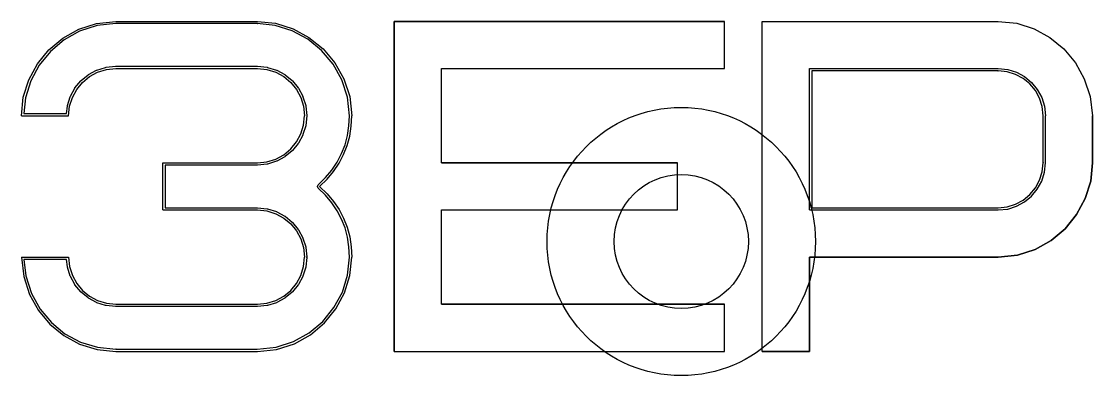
# Model space of a CAD drawing. Header units: millimetres. Extents: x 52 to 245, y 27 to 183.
# Drawn here: x 224.284 to 227.476, y 44.6 to 45.657 of the extents above; entities that cross this region are included whole.
import ezdxf

# ---------------------------------------------------------------- set-up
doc = ezdxf.new("R2010")
doc.units = ezdxf.units.MM
for name, color, linetype in [('MultiLayer', 9, 'Continuous'), ('TopOverlay', 2, 'Continuous'), ('ViaHoleLayer', 16, 'Continuous')]:
    doc.layers.add(name, color=color, linetype=linetype)

msp = doc.modelspace()

# ---------------------------------------------------------------- linework, layer by layer
at = {"layer": 'MultiLayer'}
msp.add_circle((226.25, 45), 0.4, dxfattribs=at)
at = {"layer": 'TopOverlay'}
for p, q in [((224.4546, 45.6335), (224.5077, 45.6505)), ((224.5077, 45.6505), (224.565, 45.6565)), ((224.5654, 45.6498), (224.5091, 45.6439)), ((224.565, 45.6565), (224.9869, 45.6565)), ((224.9869, 45.6498), (224.5654, 45.6498)), ((224.9865, 45.6498), (224.9862, 45.6498)), ((224.9862, 45.6498), (224.9869, 45.6498)), ((225.04, 45.6442), (224.9865, 45.6498)), ((224.9869, 45.6565), (225.0413, 45.6508)), ((225.0413, 45.6508), (225.0931, 45.6345)), ((225.3946, 44.6722), (225.3946, 45.6565)), ((225.3946, 45.6565), (226.379, 45.6565)), ((226.379, 45.6565), (225.3946, 45.6565)), ((225.3946, 45.6565), (225.3946, 44.6722)), ((226.379, 45.5159), (226.379, 45.6565)), ((226.379, 45.5159), (226.379, 45.6565)), ((226.4915, 45.6565), (227.1946, 45.6565)), ((226.4915, 44.6722), (226.4915, 45.6565)), ((226.4915, 44.6722), (226.4915, 45.6565)), ((226.4915, 45.6565), (227.1946, 45.6565)), ((227.1946, 45.6565), (227.2497, 45.6508)), ((227.1946, 45.6565), (227.2497, 45.6508)), ((227.2497, 45.6508), (227.3014, 45.6345)), ((227.2497, 45.6508), (227.3014, 45.6345)), ((224.4068, 45.6068), (224.4546, 45.6335)), ((224.4573, 45.6273), (224.4107, 45.6013)), ((224.5091, 45.6439), (224.4573, 45.6273)), ((225.0904, 45.6283), (225.04, 45.6442)), ((225.137, 45.6031), (225.0904, 45.6283)), ((225.0931, 45.6345), (225.1407, 45.6087)), ((227.3014, 45.6345), (227.3486, 45.6087)), ((227.3014, 45.6345), (227.3486, 45.6087)), ((224.3653, 45.5718), (224.4068, 45.6068)), ((224.4107, 45.6013), (224.3702, 45.5671)), ((225.1781, 45.5696), (225.137, 45.6031)), ((225.1407, 45.6087), (225.1828, 45.5744)), ((227.3486, 45.6087), (227.39, 45.5744)), ((227.3486, 45.6087), (227.39, 45.5744)), ((224.3312, 45.5298), (224.3653, 45.5718)), ((224.3702, 45.5671), (224.3368, 45.526)), ((225.2125, 45.529), (225.1781, 45.5696)), ((225.1828, 45.5744), (225.218, 45.5329)), ((227.39, 45.5744), (227.4246, 45.5329)), ((227.39, 45.5744), (227.4246, 45.5329)), ((224.3056, 45.4821), (224.3312, 45.5298)), ((224.3368, 45.526), (224.3118, 45.4795)), ((224.5084, 45.5112), (224.5348, 45.5194)), ((224.5348, 45.5194), (224.5361, 45.5197)), ((224.5361, 45.5197), (224.536, 45.5197)), ((224.536, 45.5197), (224.536, 45.5197)), ((224.536, 45.5197), (224.536, 45.5197)), ((224.536, 45.5197), (224.5361, 45.5197)), ((224.5361, 45.5197), (224.5361, 45.5197)), ((224.5361, 45.5197), (224.5362, 45.5197)), ((224.5362, 45.5197), (224.5361, 45.5197)), ((224.5361, 45.5197), (224.5361, 45.5197)), ((224.5361, 45.5197), (224.5362, 45.5197)), ((224.5362, 45.5197), (224.5642, 45.5226)), ((224.5362, 45.5197), (224.5362, 45.5197)), ((224.5642, 45.5226), (224.5643, 45.5226)), ((224.5643, 45.5226), (224.565, 45.5226)), ((224.565, 45.5226), (224.565, 45.5226)), ((224.565, 45.5226), (224.9869, 45.5226)), ((224.9869, 45.5226), (224.9875, 45.5226)), ((224.9875, 45.5226), (224.9874, 45.5226)), ((224.9874, 45.5226), (224.9877, 45.5226)), ((224.9875, 45.5226), (224.9875, 45.5226)), ((224.9877, 45.5226), (224.9877, 45.5226)), ((224.9877, 45.5226), (225.0157, 45.5197)), ((225.0157, 45.5197), (225.0158, 45.5197)), ((225.0158, 45.5197), (225.0157, 45.5197)), ((225.0157, 45.5197), (225.0157, 45.5197)), ((225.0157, 45.5197), (225.0157, 45.5197)), ((225.0157, 45.5197), (225.0158, 45.5197)), ((225.0158, 45.5197), (225.0159, 45.5197)), ((225.0159, 45.5197), (225.0158, 45.5197)), ((225.0158, 45.5197), (225.0158, 45.5197)), ((225.0158, 45.5197), (225.0171, 45.5194)), ((225.0159, 45.5197), (225.0159, 45.5197)), ((225.0171, 45.5194), (225.0171, 45.5194)), ((225.0171, 45.5194), (225.0435, 45.5112)), ((225.2387, 45.4824), (225.2125, 45.529)), ((225.218, 45.5329), (225.2449, 45.4851)), ((227.4246, 45.5329), (227.4512, 45.4851)), ((227.4246, 45.5329), (227.4512, 45.4851)), ((224.4615, 45.4799), (224.4822, 45.4969)), ((224.4657, 45.4746), (224.4865, 45.4918)), ((224.4822, 45.4969), (224.4832, 45.4976)), ((224.4822, 45.4969), (224.4823, 45.4971)), ((224.4823, 45.497), (224.4822, 45.4969)), ((224.4823, 45.4971), (224.4833, 45.4977)), ((224.4824, 45.4971), (224.4823, 45.497)), ((224.4823, 45.497), (224.4823, 45.497)), ((224.4826, 45.4973), (224.4824, 45.4971)), ((224.4828, 45.4974), (224.4826, 45.4973)), ((224.4831, 45.4976), (224.4828, 45.4974)), ((224.4832, 45.4976), (224.4831, 45.4976)), ((224.4832, 45.4976), (224.4834, 45.4978)), ((224.4833, 45.4977), (224.4832, 45.4976)), ((224.4833, 45.4977), (224.4833, 45.4977)), ((224.4834, 45.4978), (224.5071, 45.5106)), ((224.4834, 45.4978), (224.4834, 45.4978)), ((224.4865, 45.4918), (224.5104, 45.5048)), ((224.5071, 45.5106), (224.5073, 45.5108)), ((224.5072, 45.5107), (224.5084, 45.5112)), ((224.5073, 45.5108), (224.5072, 45.5107)), ((224.5073, 45.5108), (224.5073, 45.5108)), ((224.5084, 45.5112), (224.5084, 45.5112)), ((224.5104, 45.5048), (224.5368, 45.513)), ((224.5368, 45.513), (224.565, 45.5159)), ((224.565, 45.5159), (224.9869, 45.5159)), ((224.9869, 45.5159), (225.0151, 45.513)), ((225.0151, 45.513), (225.0415, 45.5048)), ((225.0415, 45.5048), (225.0653, 45.4918)), ((225.0435, 45.5112), (225.0447, 45.5107)), ((225.0447, 45.5107), (225.0446, 45.5108)), ((225.0446, 45.5108), (225.0448, 45.5106)), ((225.0447, 45.5107), (225.0447, 45.5107)), ((225.0448, 45.5106), (225.0448, 45.5106)), ((225.0448, 45.5106), (225.0685, 45.4978)), ((225.0653, 45.4918), (225.0862, 45.4746)), ((225.0685, 45.4978), (225.0687, 45.4976)), ((225.0687, 45.4976), (225.0686, 45.4977)), ((225.0686, 45.4977), (225.0695, 45.4971)), ((225.0687, 45.4976), (225.0687, 45.4976)), ((225.0688, 45.4976), (225.0687, 45.4976)), ((225.0687, 45.4976), (225.0687, 45.4976)), ((225.0687, 45.4976), (225.0695, 45.4971)), ((225.069, 45.4974), (225.0688, 45.4976)), ((225.0693, 45.4973), (225.069, 45.4974)), ((225.0695, 45.4971), (225.0693, 45.4973)), ((225.0695, 45.4971), (225.0695, 45.4971)), ((225.0695, 45.4971), (225.0696, 45.497)), ((225.0696, 45.497), (225.0695, 45.4971)), ((225.0695, 45.4971), (225.0697, 45.4969)), ((225.0697, 45.4969), (225.0697, 45.4969)), ((225.0697, 45.4969), (225.0903, 45.4799)), ((225.5353, 45.2347), (225.5353, 45.5159)), ((225.5353, 45.5159), (226.379, 45.5159)), ((225.5353, 45.2347), (225.5353, 45.5159)), ((225.5353, 45.5159), (226.379, 45.5159)), ((226.6321, 45.5159), (227.1946, 45.5159)), ((226.6321, 45.094), (226.6321, 45.5159)), ((227.1946, 45.5092), (226.6388, 45.5092)), ((226.6388, 45.5092), (226.6388, 45.1008)), ((227.1942, 45.5092), (226.6388, 45.5092)), ((226.6388, 45.5092), (226.6388, 45.1008)), ((227.1942, 45.5092), (227.1939, 45.5092)), ((227.1939, 45.5092), (227.1946, 45.5092)), ((227.1946, 45.5092), (227.1939, 45.5092)), ((227.1939, 45.5092), (227.1942, 45.5092)), ((227.2214, 45.5064), (227.1942, 45.5092)), ((227.2214, 45.5064), (227.1942, 45.5092)), ((227.1942, 45.5092), (227.1946, 45.5092)), ((227.1946, 45.5159), (227.2228, 45.513)), ((227.2465, 45.4986), (227.2214, 45.5064)), ((227.2465, 45.4986), (227.2214, 45.5064)), ((227.2228, 45.513), (227.2492, 45.5048)), ((227.2693, 45.4862), (227.2465, 45.4986)), ((227.2693, 45.4862), (227.2465, 45.4986)), ((227.2492, 45.5048), (227.273, 45.4918)), ((227.273, 45.4918), (227.2939, 45.4746)), ((224.2894, 45.4302), (224.3056, 45.4821)), ((224.3118, 45.4795), (224.296, 45.4288)), ((224.4296, 45.4332), (224.4425, 45.4569)), ((224.4425, 45.4569), (224.4426, 45.4571)), ((224.4426, 45.457), (224.4433, 45.4581)), ((224.4426, 45.4571), (224.4426, 45.4571)), ((224.4426, 45.4571), (224.4426, 45.457)), ((224.4433, 45.4581), (224.4605, 45.4789)), ((224.4433, 45.4581), (224.4433, 45.4581)), ((224.4485, 45.4538), (224.4657, 45.4746)), ((224.4605, 45.4789), (224.4614, 45.4798)), ((224.4613, 45.4797), (224.4615, 45.4799)), ((224.4614, 45.4798), (224.4613, 45.4797)), ((224.4614, 45.4798), (224.4614, 45.4798)), ((224.4615, 45.4799), (224.4615, 45.4799)), ((225.0862, 45.4746), (225.1034, 45.4538)), ((225.0903, 45.4799), (225.0906, 45.4797)), ((225.0904, 45.4798), (225.0903, 45.4799)), ((225.0903, 45.4799), (225.0903, 45.4799)), ((225.0903, 45.4799), (225.0905, 45.4798)), ((225.0905, 45.4798), (225.0904, 45.4798)), ((225.0904, 45.4798), (225.0904, 45.4798)), ((225.0905, 45.4797), (225.0905, 45.4798)), ((225.0905, 45.4798), (225.0914, 45.4789)), ((225.0906, 45.4797), (225.0905, 45.4797)), ((225.0914, 45.4789), (225.0914, 45.4789)), ((225.0914, 45.4789), (225.1086, 45.4581)), ((225.1086, 45.4581), (225.1092, 45.4571)), ((225.1087, 45.4579), (225.1086, 45.4581)), ((225.1086, 45.4581), (225.1086, 45.4581)), ((225.1086, 45.4581), (225.1092, 45.4571)), ((225.1089, 45.4577), (225.1087, 45.4579)), ((225.1091, 45.4574), (225.1089, 45.4577)), ((225.1092, 45.4571), (225.1091, 45.4574)), ((225.1092, 45.4571), (225.1092, 45.4571)), ((225.1092, 45.4571), (225.1093, 45.457)), ((225.1093, 45.457), (225.1092, 45.4571)), ((225.1092, 45.4571), (225.1094, 45.4569)), ((225.1094, 45.4569), (225.1094, 45.4569)), ((225.1094, 45.4569), (225.1222, 45.4332)), ((225.2554, 45.4308), (225.2387, 45.4824)), ((225.2449, 45.4851), (225.2621, 45.4322)), ((227.2891, 45.4698), (227.2693, 45.4862)), ((227.2891, 45.4698), (227.2693, 45.4862)), ((227.3055, 45.45), (227.2891, 45.4698)), ((227.3055, 45.45), (227.2891, 45.4698)), ((227.2939, 45.4746), (227.3111, 45.4538)), ((227.4512, 45.4851), (227.4687, 45.4322)), ((227.4512, 45.4851), (227.4687, 45.4322)), ((224.2838, 45.3753), (224.2894, 45.4302)), ((224.296, 45.4288), (224.2912, 45.382)), ((224.4208, 45.4056), (224.4291, 45.4319)), ((224.4273, 45.4035), (224.4355, 45.4299)), ((224.4291, 45.4319), (224.4296, 45.4331)), ((224.4295, 45.433), (224.4296, 45.4332)), ((224.4296, 45.4331), (224.4295, 45.433)), ((224.4296, 45.4332), (224.4296, 45.4332)), ((224.4296, 45.4331), (224.4296, 45.4331)), ((224.4355, 45.4299), (224.4485, 45.4538)), ((225.1034, 45.4538), (225.1164, 45.4299)), ((225.1164, 45.4299), (225.1246, 45.4035)), ((225.1222, 45.4332), (225.1224, 45.433)), ((225.1223, 45.4332), (225.1222, 45.4332)), ((225.1222, 45.4332), (225.1222, 45.4332)), ((225.1222, 45.4332), (225.1223, 45.4331)), ((225.1223, 45.4331), (225.1223, 45.4332)), ((225.1223, 45.433), (225.1223, 45.4331)), ((225.1223, 45.4331), (225.1223, 45.4331)), ((225.1223, 45.4331), (225.1228, 45.4319)), ((225.1224, 45.433), (225.1223, 45.433)), ((225.1228, 45.4319), (225.1228, 45.4319)), ((225.1228, 45.4319), (225.131, 45.4055)), ((225.2613, 45.3751), (225.2554, 45.4308)), ((225.2621, 45.4322), (225.2681, 45.3753)), ((227.3179, 45.4273), (227.3055, 45.45)), ((227.3179, 45.4273), (227.3055, 45.45)), ((227.3111, 45.4538), (227.3241, 45.4299)), ((227.3257, 45.4022), (227.3179, 45.4273)), ((227.3257, 45.4022), (227.3179, 45.4273)), ((227.3241, 45.4299), (227.3323, 45.4035)), ((227.4687, 45.4322), (227.4758, 45.3753)), ((227.4687, 45.4322), (227.4758, 45.3753)), ((224.4183, 45.382), (224.4206, 45.4041)), ((224.4206, 45.4042), (224.4208, 45.4055)), ((224.4206, 45.4041), (224.4206, 45.4042)), ((224.4208, 45.4055), (224.4208, 45.4056)), ((224.4244, 45.3753), (224.4273, 45.4035)), ((225.1246, 45.4035), (225.1275, 45.3753)), ((225.131, 45.4055), (225.1313, 45.4042)), ((225.1313, 45.4042), (225.1313, 45.4043)), ((225.1313, 45.4043), (225.1313, 45.4041)), ((225.1313, 45.4042), (225.1313, 45.4042)), ((225.1313, 45.4041), (225.1313, 45.4041)), ((225.1313, 45.4041), (225.1342, 45.3761)), ((227.3285, 45.375), (227.3257, 45.4022)), ((227.3285, 45.375), (227.3257, 45.4022)), ((227.3323, 45.4035), (227.3352, 45.3753)), ((224.2838, 45.3753), (224.4244, 45.3753)), ((224.2912, 45.382), (224.4183, 45.382)), ((225.1246, 45.347), (225.1275, 45.3753)), ((225.1342, 45.3745), (225.1313, 45.3465)), ((225.1342, 45.3761), (225.1342, 45.376)), ((225.1342, 45.376), (225.1342, 45.3761)), ((225.1342, 45.3761), (225.1342, 45.3761)), ((225.1342, 45.3761), (225.1342, 45.3761)), ((225.1342, 45.3761), (225.1342, 45.376)), ((225.1342, 45.376), (225.1342, 45.3759)), ((225.1342, 45.3759), (225.1342, 45.376)), ((225.1342, 45.376), (225.1342, 45.3747)), ((225.1342, 45.3759), (225.1342, 45.3759)), ((225.1342, 45.3759), (225.1342, 45.3759)), ((225.1342, 45.3747), (225.1342, 45.3747)), ((225.1342, 45.3747), (225.1342, 45.3746)), ((225.1342, 45.3746), (225.1342, 45.3745)), ((225.2599, 45.345), (225.2613, 45.3751)), ((225.2666, 45.3443), (225.2681, 45.3753)), ((227.3285, 45.2347), (227.3285, 45.375)), ((227.3285, 45.235), (227.3285, 45.375)), ((227.3352, 45.2347), (227.3352, 45.3753)), ((227.4758, 45.2347), (227.4758, 45.3753)), ((227.4758, 45.3753), (227.4758, 45.2347)), ((225.1164, 45.3207), (225.1246, 45.347)), ((225.131, 45.345), (225.1228, 45.3187)), ((225.1313, 45.3464), (225.131, 45.345)), ((225.131, 45.345), (225.131, 45.345)), ((225.1313, 45.3465), (225.1313, 45.3462)), ((225.1313, 45.3462), (225.1313, 45.3464)), ((225.1313, 45.3462), (225.1313, 45.3462)), ((225.2554, 45.316), (225.2599, 45.345)), ((225.262, 45.3146), (225.2666, 45.3443)), ((225.0862, 45.276), (225.1034, 45.2968)), ((225.1034, 45.2968), (225.1164, 45.3207)), ((225.1222, 45.3174), (225.1094, 45.2937)), ((225.1224, 45.3176), (225.1222, 45.3174)), ((225.1223, 45.3175), (225.1222, 45.3174)), ((225.1222, 45.3174), (225.1223, 45.3174)), ((225.1228, 45.3187), (225.1223, 45.3175)), ((225.1223, 45.3175), (225.1223, 45.3176)), ((225.1223, 45.3176), (225.1224, 45.3176)), ((225.1223, 45.3175), (225.1223, 45.3175)), ((225.1223, 45.3174), (225.1223, 45.3175)), ((225.1223, 45.3174), (225.1223, 45.3174)), ((225.1224, 45.3176), (225.1224, 45.3176)), ((225.2481, 45.2884), (225.2554, 45.316)), ((225.2545, 45.2863), (225.262, 45.3146)), ((225.0653, 45.2588), (225.0862, 45.276)), ((225.0905, 45.2708), (225.0696, 45.2536)), ((225.0914, 45.2717), (225.0905, 45.2708)), ((225.0905, 45.2708), (225.0905, 45.2708)), ((225.1086, 45.2925), (225.0914, 45.2717)), ((225.1093, 45.2936), (225.1086, 45.2925)), ((225.1086, 45.2925), (225.1086, 45.2925)), ((225.1094, 45.2937), (225.1092, 45.2935)), ((225.1092, 45.2935), (225.1093, 45.2936)), ((225.1092, 45.2935), (225.1092, 45.2935)), ((225.2379, 45.2621), (225.2481, 45.2884)), ((225.244, 45.2593), (225.2545, 45.2863)), ((224.7056, 45.2347), (224.9869, 45.2347)), ((224.7056, 45.094), (224.7056, 45.2347)), ((224.9869, 45.2347), (225.0151, 45.2375)), ((225.0151, 45.2375), (225.0415, 45.2458)), ((225.0171, 45.2311), (225.0158, 45.2308)), ((225.0435, 45.2393), (225.0171, 45.2311)), ((225.0415, 45.2458), (225.0653, 45.2588)), ((225.0447, 45.2399), (225.0435, 45.2393)), ((225.0435, 45.2393), (225.0435, 45.2393)), ((225.0448, 45.2399), (225.0446, 45.2398)), ((225.0446, 45.2398), (225.0447, 45.2399)), ((225.0446, 45.2398), (225.0446, 45.2398)), ((225.0685, 45.2528), (225.0448, 45.2399)), ((225.0686, 45.2529), (225.0685, 45.2528)), ((225.0696, 45.2536), (225.0686, 45.2529)), ((225.0686, 45.2529), (225.0686, 45.2529)), ((225.2087, 45.2132), (225.2247, 45.237)), ((225.2141, 45.2092), (225.2305, 45.2336)), ((225.2247, 45.237), (225.2379, 45.2621)), ((225.2305, 45.2336), (225.244, 45.2593)), ((225.5353, 45.2347), (226.2384, 45.2347)), ((226.2384, 45.2347), (225.5353, 45.2347)), ((226.2384, 45.094), (226.2384, 45.2347)), ((226.2384, 45.094), (226.2384, 45.2347)), ((227.3257, 45.2078), (227.3285, 45.235)), ((227.3257, 45.2078), (227.3285, 45.235)), ((227.3285, 45.235), (227.3285, 45.2354)), ((227.3285, 45.2354), (227.3285, 45.2347)), ((227.3285, 45.2347), (227.3285, 45.2354)), ((227.3285, 45.2354), (227.3285, 45.235)), ((227.3285, 45.235), (227.3285, 45.2347)), ((227.3323, 45.2064), (227.3352, 45.2347)), ((227.4702, 45.1798), (227.4758, 45.2347)), ((227.4758, 45.2347), (227.4702, 45.1798)), ((224.9869, 45.2279), (224.7124, 45.2279)), ((224.7124, 45.2279), (224.7124, 45.1008)), ((224.9875, 45.228), (224.9869, 45.2279)), ((224.9869, 45.2279), (224.9869, 45.2279)), ((224.9877, 45.228), (224.9875, 45.228)), ((225.0157, 45.2308), (224.9877, 45.228)), ((225.0159, 45.2309), (225.0157, 45.2308)), ((225.0157, 45.2308), (225.0157, 45.2308)), ((225.0158, 45.2308), (225.0159, 45.2309)), ((225.0158, 45.2308), (225.0158, 45.2308)), ((225.1898, 45.1907), (225.2087, 45.2132)), ((225.1948, 45.1861), (225.2141, 45.2092)), ((227.3179, 45.1827), (227.3257, 45.2078)), ((227.3179, 45.1827), (227.3257, 45.2078)), ((227.3241, 45.1801), (227.3323, 45.2064)), ((225.1658, 45.1643), (225.1678, 45.1692)), ((225.1678, 45.1692), (225.1677, 45.1691)), ((225.1677, 45.1691), (225.1679, 45.1692)), ((225.1678, 45.1692), (225.1678, 45.1692)), ((225.1679, 45.1692), (225.1898, 45.1907)), ((225.1679, 45.1692), (225.1679, 45.1692)), ((225.1725, 45.1643), (225.1948, 45.1861)), ((227.3055, 45.16), (227.3179, 45.1827)), ((227.3055, 45.16), (227.3179, 45.1827)), ((227.3111, 45.1562), (227.3241, 45.1801)), ((227.454, 45.1278), (227.4702, 45.1798)), ((227.4702, 45.1798), (227.454, 45.1278)), ((225.1678, 45.1595), (225.1658, 45.1643)), ((225.1679, 45.1595), (225.1678, 45.1595)), ((225.1898, 45.138), (225.1679, 45.1595)), ((225.1725, 45.1643), (225.1948, 45.1426)), ((225.2087, 45.1155), (225.1898, 45.138)), ((225.1948, 45.1426), (225.2141, 45.1195)), ((227.2692, 45.1237), (227.2891, 45.1401)), ((227.2692, 45.1237), (227.2891, 45.1401)), ((227.273, 45.1181), (227.2939, 45.1353)), ((227.2891, 45.1401), (227.3055, 45.16)), ((227.2891, 45.1401), (227.3055, 45.16)), ((227.2939, 45.1353), (227.3111, 45.1562)), ((225.2247, 45.0917), (225.2087, 45.1155)), ((225.2141, 45.1195), (225.2305, 45.0951)), ((227.1942, 45.1008), (227.2214, 45.1035)), ((227.1942, 45.1008), (227.2214, 45.1035)), ((227.2214, 45.1035), (227.2465, 45.1114)), ((227.2214, 45.1035), (227.2465, 45.1114)), ((227.2228, 45.0969), (227.2492, 45.1051)), ((227.2465, 45.1114), (227.2692, 45.1237)), ((227.2465, 45.1114), (227.2692, 45.1237)), ((227.2492, 45.1051), (227.273, 45.1181)), ((227.4283, 45.0802), (227.454, 45.1278)), ((227.454, 45.1278), (227.4283, 45.0802)), ((224.7056, 45.094), (224.9869, 45.094)), ((224.7124, 45.1008), (224.9869, 45.1008)), ((224.9869, 45.1008), (224.9875, 45.1007)), ((224.9869, 45.094), (225.0151, 45.0912)), ((224.9875, 45.1007), (224.9874, 45.1008)), ((224.9874, 45.1008), (224.9877, 45.1007)), ((224.9875, 45.1007), (224.9875, 45.1007)), ((224.9877, 45.1007), (224.9877, 45.1007)), ((224.9877, 45.1007), (225.0157, 45.0979)), ((225.0151, 45.0912), (225.0415, 45.0829)), ((225.0157, 45.0979), (225.0158, 45.0979)), ((225.0158, 45.0979), (225.0157, 45.0979)), ((225.0157, 45.0979), (225.0157, 45.0979)), ((225.0157, 45.0979), (225.0157, 45.0979)), ((225.0157, 45.0979), (225.0158, 45.0979)), ((225.0158, 45.0979), (225.0159, 45.0979)), ((225.0159, 45.0979), (225.0158, 45.0979)), ((225.0158, 45.0979), (225.0158, 45.0979)), ((225.0158, 45.0979), (225.0171, 45.0976)), ((225.0159, 45.0979), (225.0159, 45.0979)), ((225.0171, 45.0976), (225.0171, 45.0976)), ((225.0171, 45.0976), (225.0435, 45.0894)), ((225.0415, 45.0829), (225.0653, 45.0699)), ((225.0435, 45.0894), (225.0447, 45.0889)), ((225.0447, 45.0889), (225.0446, 45.0889)), ((225.0446, 45.0889), (225.0448, 45.0888)), ((225.0447, 45.0889), (225.0447, 45.0889)), ((225.0448, 45.0888), (225.0448, 45.0888)), ((225.0448, 45.0888), (225.0685, 45.0759)), ((225.0685, 45.0759), (225.0687, 45.0758)), ((225.0686, 45.0758), (225.0685, 45.0759)), ((225.0685, 45.0759), (225.0685, 45.0759)), ((225.0685, 45.0759), (225.0685, 45.0759)), ((225.0685, 45.0759), (225.0685, 45.0759)), ((225.0685, 45.0759), (225.0686, 45.0759)), ((225.0686, 45.0759), (225.0696, 45.0751)), ((225.0687, 45.0758), (225.0686, 45.0758)), ((225.0686, 45.0758), (225.0686, 45.0758)), ((225.0696, 45.0751), (225.0696, 45.0751)), ((225.0696, 45.0751), (225.0905, 45.0579)), ((225.2379, 45.0666), (225.2247, 45.0917)), ((225.2305, 45.0951), (225.244, 45.0694)), ((225.5353, 44.8128), (225.5353, 45.094)), ((225.5353, 45.094), (226.2384, 45.094)), ((225.5353, 44.8128), (225.5353, 45.094)), ((225.5353, 45.094), (226.2384, 45.094)), ((226.6321, 45.094), (227.1946, 45.094)), ((226.6388, 45.1008), (227.1942, 45.1008)), ((226.6388, 45.1008), (227.1942, 45.1008)), ((227.1946, 45.094), (227.2228, 45.0969)), ((227.3942, 45.0381), (227.4283, 45.0802)), ((227.4283, 45.0802), (227.3942, 45.0381)), ((225.0653, 45.0699), (225.0862, 45.0527)), ((225.0862, 45.0527), (225.1034, 45.0319)), ((225.0905, 45.0579), (225.0914, 45.057)), ((225.0914, 45.057), (225.0914, 45.057)), ((225.0914, 45.057), (225.1086, 45.0362)), ((225.2481, 45.0403), (225.2379, 45.0666)), ((225.244, 45.0694), (225.2545, 45.0424)), ((225.2554, 45.0127), (225.2481, 45.0403)), ((225.2545, 45.0424), (225.262, 45.0141)), ((225.1034, 45.0319), (225.1164, 45.008)), ((225.1086, 45.0362), (225.1093, 45.0351)), ((225.1093, 45.0351), (225.1092, 45.0352)), ((225.1092, 45.0352), (225.1094, 45.035)), ((225.1093, 45.0351), (225.1093, 45.0351)), ((225.1094, 45.035), (225.1094, 45.035)), ((225.1094, 45.035), (225.1222, 45.0113)), ((225.1164, 45.008), (225.1246, 44.9817)), ((225.1222, 45.0113), (225.1224, 45.0111)), ((225.1223, 45.0113), (225.1222, 45.0113)), ((225.1222, 45.0113), (225.1222, 45.0113)), ((225.1222, 45.0113), (225.1223, 45.0112)), ((225.1223, 45.0112), (225.1223, 45.0113)), ((225.1223, 45.0113), (225.1223, 45.0113)), ((225.1224, 45.0111), (225.1223, 45.0112)), ((225.1223, 45.0112), (225.1223, 45.0112)), ((225.1223, 45.0112), (225.1228, 45.01)), ((225.1228, 45.01), (225.1228, 45.01)), ((225.1228, 45.01), (225.131, 44.9837)), ((225.2599, 44.9837), (225.2554, 45.0127)), ((225.262, 45.0141), (225.2666, 44.9844)), ((227.3528, 45.0031), (227.3942, 45.0381)), ((227.3942, 45.0381), (227.3528, 45.0031)), ((225.1246, 44.9817), (225.1275, 44.9534)), ((225.131, 44.9837), (225.1313, 44.9824)), ((225.1313, 44.9824), (225.1313, 44.9825)), ((225.1313, 44.9825), (225.1313, 44.9822)), ((225.1313, 44.9824), (225.1313, 44.9824)), ((225.1313, 44.9822), (225.1313, 44.9822)), ((225.1313, 44.9822), (225.1342, 44.9542)), ((225.2613, 44.9536), (225.2599, 44.9837)), ((225.2666, 44.9844), (225.2681, 44.9534)), ((227.2519, 44.9594), (227.3049, 44.9764)), ((227.3049, 44.9764), (227.2519, 44.9594)), ((227.3049, 44.9764), (227.3528, 45.0031)), ((227.3528, 45.0031), (227.3049, 44.9764)), ((224.2838, 44.9534), (224.4244, 44.9534)), ((224.2838, 44.9534), (224.2908, 44.8957)), ((224.4183, 44.9467), (224.2914, 44.9467)), ((224.2914, 44.9467), (224.2974, 44.8972)), ((224.4206, 44.9246), (224.4183, 44.9467)), ((224.4244, 44.9534), (224.4273, 44.9252)), ((225.1246, 44.9252), (225.1275, 44.9534)), ((225.1342, 44.9526), (225.1313, 44.9246)), ((225.1342, 44.9542), (225.1342, 44.954)), ((225.1342, 44.954), (225.1342, 44.9541)), ((225.1342, 44.9541), (225.1342, 44.9529)), ((225.1342, 44.954), (225.1342, 44.954)), ((225.1342, 44.9538), (225.1342, 44.954)), ((225.1342, 44.954), (225.1342, 44.954)), ((225.1342, 44.954), (225.1342, 44.9529)), ((225.1342, 44.9535), (225.1342, 44.9538)), ((225.1342, 44.9532), (225.1342, 44.9535)), ((225.1342, 44.9529), (225.1342, 44.9532)), ((225.1342, 44.9529), (225.1342, 44.9526)), ((225.1342, 44.9527), (225.1342, 44.9529)), ((225.1342, 44.9529), (225.1342, 44.9527)), ((225.1342, 44.9526), (225.1342, 44.9527)), ((225.1342, 44.9527), (225.1342, 44.9526)), ((225.1342, 44.9526), (225.1342, 44.9526)), ((225.2558, 44.8999), (225.2613, 44.9536)), ((225.2625, 44.8985), (225.2681, 44.9534)), ((226.6321, 44.9534), (227.1946, 44.9534)), ((226.6321, 44.6722), (226.6321, 44.9534)), ((227.1946, 44.9534), (226.6321, 44.9534)), ((226.6321, 44.9534), (226.6321, 44.6722)), ((227.1946, 44.9534), (227.2519, 44.9594)), ((227.2519, 44.9594), (227.1946, 44.9534)), ((224.4206, 44.9245), (224.4206, 44.9246)), ((224.4208, 44.9232), (224.4206, 44.9245)), ((224.4206, 44.9245), (224.4206, 44.9245)), ((224.4291, 44.8968), (224.4208, 44.9232)), ((224.4273, 44.9252), (224.4355, 44.8988)), ((225.1164, 44.8988), (225.1246, 44.9252)), ((225.131, 44.9232), (225.1228, 44.8968)), ((225.1313, 44.9245), (225.131, 44.9232)), ((225.131, 44.9232), (225.131, 44.9232)), ((225.1313, 44.9246), (225.1313, 44.9244)), ((225.1313, 44.9244), (225.1313, 44.9245)), ((225.1313, 44.9244), (225.1313, 44.9244)), ((224.2908, 44.8957), (224.3079, 44.8424)), ((224.2974, 44.8972), (224.3141, 44.8451)), ((224.4296, 44.8956), (224.4291, 44.8968)), ((224.4291, 44.8968), (224.4291, 44.8968)), ((224.4296, 44.8955), (224.4296, 44.8956)), ((224.4425, 44.8718), (224.4296, 44.8955)), ((224.4355, 44.8988), (224.4485, 44.8749)), ((225.1034, 44.8749), (225.1164, 44.8988)), ((225.1222, 44.8955), (225.1094, 44.8718)), ((225.1224, 44.8957), (225.1222, 44.8955)), ((225.1222, 44.8955), (225.1222, 44.8955)), ((225.1228, 44.8968), (225.1223, 44.8956)), ((225.1223, 44.8956), (225.1224, 44.8957)), ((225.1223, 44.8956), (225.1223, 44.8956)), ((225.2401, 44.8492), (225.2558, 44.8999)), ((225.2463, 44.8466), (225.2625, 44.8985)), ((224.4426, 44.8717), (224.4425, 44.8718)), ((224.4433, 44.8707), (224.4426, 44.8717)), ((224.4426, 44.8717), (224.4426, 44.8717)), ((224.4605, 44.8498), (224.4433, 44.8707)), ((224.4485, 44.8749), (224.4657, 44.8541)), ((224.4614, 44.8489), (224.4605, 44.8498)), ((224.4605, 44.8498), (224.4605, 44.8498)), ((224.4615, 44.8489), (224.4613, 44.849)), ((224.4613, 44.849), (224.4613, 44.849)), ((224.4613, 44.849), (224.4614, 44.8489)), ((224.4822, 44.8318), (224.4615, 44.8489)), ((224.4657, 44.8541), (224.4865, 44.8369)), ((225.0653, 44.8369), (225.0862, 44.8541)), ((225.0905, 44.8489), (225.0696, 44.8317)), ((225.0862, 44.8541), (225.1034, 44.8749)), ((225.0914, 44.8498), (225.0905, 44.8489)), ((225.0905, 44.8489), (225.0905, 44.8489)), ((225.1086, 44.8707), (225.0914, 44.8498)), ((225.1093, 44.8717), (225.1086, 44.8707)), ((225.1086, 44.8707), (225.1086, 44.8707)), ((225.1094, 44.8718), (225.1092, 44.8716)), ((225.1092, 44.8716), (225.1093, 44.8717)), ((225.1092, 44.8716), (225.1092, 44.8716)), ((225.215, 44.8027), (225.2401, 44.8492)), ((224.3079, 44.8424), (224.3342, 44.7946)), ((224.3141, 44.8451), (224.3398, 44.7984)), ((224.4823, 44.8317), (224.4822, 44.8318)), ((224.4832, 44.8311), (224.4823, 44.8317)), ((224.4823, 44.8317), (224.4823, 44.8317)), ((224.4834, 44.831), (224.4832, 44.8311)), ((224.5071, 44.8181), (224.4834, 44.831)), ((224.4865, 44.8369), (224.5104, 44.8239)), ((224.5072, 44.818), (224.5071, 44.8181)), ((224.5084, 44.8175), (224.5072, 44.818)), ((224.5072, 44.818), (224.5072, 44.818)), ((224.5348, 44.8093), (224.5084, 44.8175)), ((224.5104, 44.8239), (224.5368, 44.8157)), ((225.0151, 44.8157), (225.0415, 44.8239)), ((225.0435, 44.8175), (225.0171, 44.8093)), ((225.0415, 44.8239), (225.0653, 44.8369)), ((225.0447, 44.818), (225.0435, 44.8175)), ((225.0435, 44.8175), (225.0435, 44.8175)), ((225.0448, 44.8181), (225.0446, 44.818)), ((225.0446, 44.818), (225.0446, 44.818)), ((225.0446, 44.818), (225.0447, 44.818)), ((225.0685, 44.831), (225.0448, 44.8181)), ((225.0686, 44.831), (225.0685, 44.831)), ((225.0696, 44.8317), (225.0686, 44.831)), ((225.0686, 44.831), (225.0686, 44.831)), ((225.2206, 44.7989), (225.2463, 44.8466)), ((224.3342, 44.7946), (224.3685, 44.7532)), ((224.3398, 44.7984), (224.3733, 44.758)), ((224.5361, 44.809), (224.5348, 44.8093)), ((224.5348, 44.8093), (224.5348, 44.8093)), ((224.5362, 44.809), (224.536, 44.809)), ((224.536, 44.809), (224.536, 44.809)), ((224.536, 44.809), (224.5361, 44.809)), ((224.5642, 44.8061), (224.5362, 44.809)), ((224.5368, 44.8157), (224.565, 44.8128)), ((224.5643, 44.8061), (224.5642, 44.8061)), ((224.565, 44.8061), (224.5643, 44.8061)), ((224.5643, 44.8061), (224.5643, 44.8061)), ((224.565, 44.8128), (224.9869, 44.8128)), ((224.9869, 44.8061), (224.565, 44.8061)), ((224.9869, 44.8128), (225.0151, 44.8157)), ((224.9875, 44.8061), (224.9869, 44.8061)), ((224.9869, 44.8061), (224.9869, 44.8061)), ((224.9877, 44.8061), (224.9875, 44.8061)), ((225.0157, 44.809), (224.9877, 44.8061)), ((225.0159, 44.809), (225.0157, 44.809)), ((225.0157, 44.809), (225.0157, 44.809)), ((225.0171, 44.8093), (225.0158, 44.809)), ((225.0158, 44.809), (225.0158, 44.809)), ((225.0158, 44.809), (225.0159, 44.809)), ((225.1817, 44.7616), (225.215, 44.8027)), ((225.1865, 44.7569), (225.2206, 44.7989)), ((225.5353, 44.8128), (226.379, 44.8128)), ((226.379, 44.8128), (225.5353, 44.8128)), ((226.379, 44.6722), (226.379, 44.8128)), ((226.379, 44.6722), (226.379, 44.8128)), ((224.3685, 44.7532), (224.4098, 44.7193)), ((224.3733, 44.758), (224.4136, 44.7249)), ((225.1412, 44.7274), (225.1817, 44.7616)), ((225.1451, 44.7219), (225.1865, 44.7569)), ((224.4136, 44.7249), (224.4596, 44.7)), ((225.0945, 44.7014), (225.1412, 44.7274)), ((225.0972, 44.6952), (225.1451, 44.7219)), ((224.4098, 44.7193), (224.457, 44.6938)), ((224.457, 44.6938), (224.5091, 44.6778)), ((224.4596, 44.7), (224.5104, 44.6844)), ((225.0428, 44.6848), (225.0945, 44.7014)), ((225.0442, 44.6782), (225.0972, 44.6952)), ((224.5091, 44.6778), (224.565, 44.6722)), ((224.5104, 44.6844), (224.5654, 44.6789)), ((224.5657, 44.6789), (224.565, 44.6789)), ((224.565, 44.6789), (224.9865, 44.6789)), ((224.565, 44.6722), (224.9869, 44.6722)), ((224.5654, 44.6789), (224.5657, 44.6789)), ((224.9865, 44.6789), (225.0428, 44.6848)), ((224.9869, 44.6722), (225.0442, 44.6782)), ((225.3946, 44.6722), (226.379, 44.6722)), ((225.3946, 44.6722), (226.379, 44.6722)), ((226.4915, 44.6722), (226.6321, 44.6722)), ((226.6321, 44.6722), (226.4915, 44.6722))]:
    msp.add_line(p, q, dxfattribs=at)
at = {"layer": 'ViaHoleLayer'}
msp.add_circle((226.25, 45), 0.2, dxfattribs=at)

doc.saveas('drawing.dxf')
